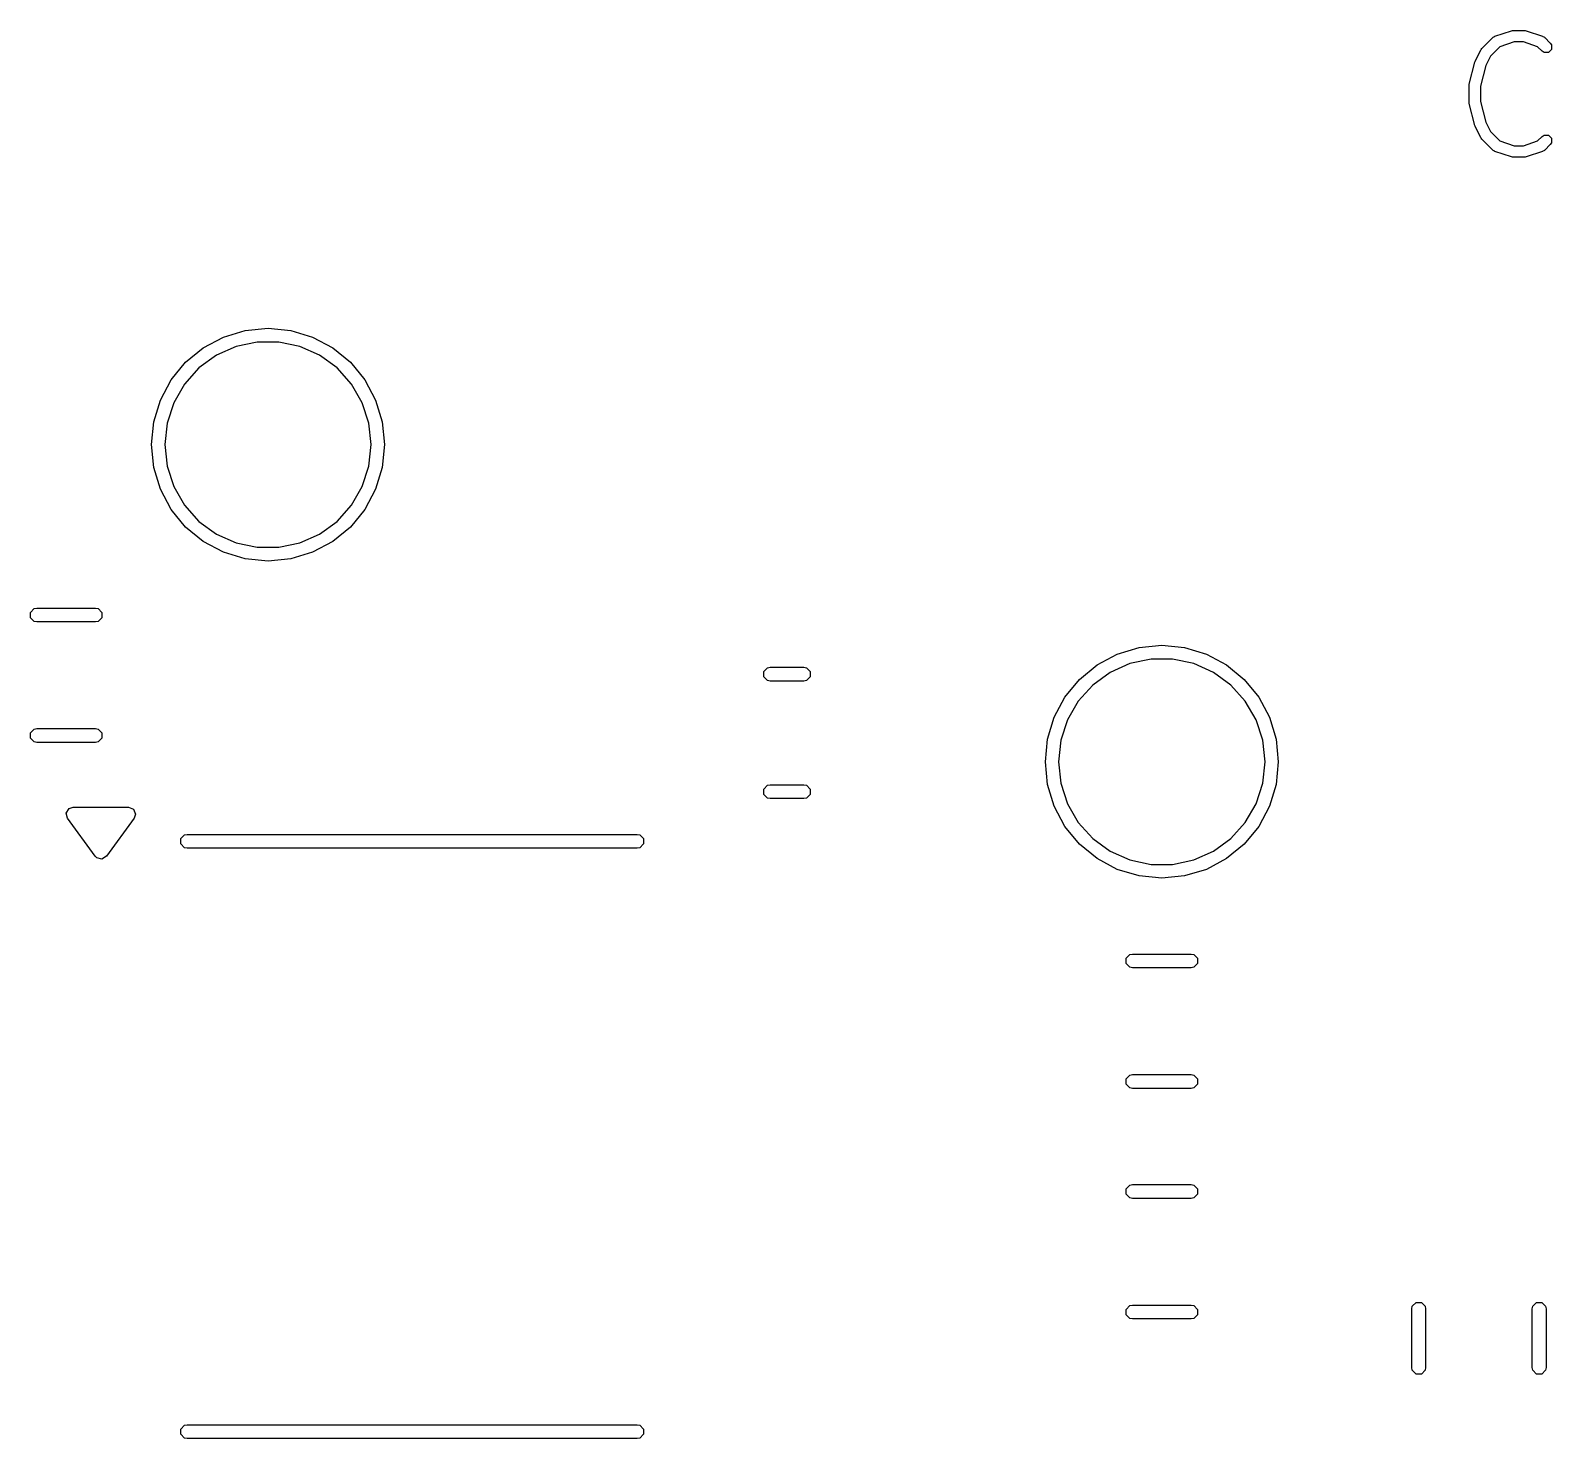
# Model space of a CAD drawing. Extents: x 124.3 to 206.9, y -106.4 to -79.3.
# Drawn here: x 177.69 to 190.88, y -91.62 to -79.41 of the extents above; entities that cross this region are included whole.
import ezdxf

# ---------------------------------------------------------------- set-up
doc = ezdxf.new("R2010")
doc.units = 0
doc.layers.add('BLACK', color=7, linetype='CONTINUOUS')

msp = doc.modelspace()

# ---------------------------------------------------------------- linework, layer by layer
at = {"layer": 'BLACK', "linetype": 'CONTINUOUS'}
for p, q in [((190.274169, -79.564921), (190.369407, -79.469683)), ((190.369407, -79.469683), (190.371488, -79.468292)), ((190.371488, -79.468292), (190.372002, -79.467265)), ((190.372002, -79.467265), (190.378967, -79.463294)), ((190.378967, -79.463294), (190.385628, -79.458844)), ((190.385628, -79.458844), (190.386776, -79.458844)), ((190.386776, -79.458844), (190.388951, -79.457604)), ((190.388951, -79.457604), (190.531807, -79.409985)), ((190.555732, -79.507419), (190.43177, -79.548739)), ((190.531807, -79.409985), (190.539757, -79.408982)), ((190.539757, -79.408982), (190.547619, -79.407419)), ((190.547619, -79.407419), (190.642857, -79.407419)), ((190.634744, -79.507419), (190.555732, -79.507419)), ((190.758705, -79.548739), (190.634744, -79.507419)), ((190.642857, -79.407419), (190.650719, -79.408982)), ((190.650719, -79.408982), (190.658668, -79.409985)), ((190.658668, -79.409985), (190.801525, -79.457604)), ((190.801525, -79.457604), (190.8037, -79.458844)), ((190.8037, -79.458844), (190.804848, -79.458844)), ((190.804848, -79.458844), (190.811512, -79.463297)), ((190.811512, -79.463297), (190.818473, -79.467265)), ((190.818473, -79.467265), (190.818986, -79.468291)), ((190.818986, -79.468291), (190.821069, -79.469683)), ((190.821069, -79.469683), (190.868688, -79.517301)), ((190.868688, -79.517301), (190.879527, -79.533522)), ((190.879527, -79.533522), (190.879527, -79.571791)), ((190.217184, -79.673153), (190.264802, -79.577916)), ((190.264802, -79.577916), (190.269717, -79.571582)), ((190.269717, -79.571582), (190.274169, -79.564921)), ((190.350617, -79.629893), (190.309081, -79.712965)), ((190.43177, -79.548739), (190.350617, -79.629893)), ((190.797977, -79.588012), (190.758705, -79.548739)), ((190.814198, -79.598851), (190.797977, -79.588012)), ((190.852467, -79.598851), (190.814198, -79.598851)), ((190.879527, -79.571791), (190.852467, -79.598851)), ((190.165779, -79.873863), (190.213398, -79.683387)), ((190.213398, -79.683387), (190.215737, -79.678434)), ((190.215737, -79.678434), (190.217184, -79.673153)), ((190.309081, -79.712965), (190.264286, -79.892145)), ((190.164286, -79.88599), (190.165481, -79.87998)), ((190.164286, -80.028847), (190.164286, -79.88599)), ((190.165481, -79.87998), (190.165779, -79.873863)), ((190.264286, -79.892145), (190.264286, -80.022692)), ((190.165481, -80.034856), (190.164286, -80.028847)), ((190.165779, -80.040974), (190.165481, -80.034856)), ((190.213398, -80.23145), (190.165779, -80.040974)), ((190.264286, -80.022692), (190.309081, -80.201872)), ((190.215737, -80.236402), (190.213398, -80.23145)), ((190.217184, -80.241684), (190.215737, -80.236402)), ((190.264802, -80.336921), (190.217184, -80.241684)), ((190.309081, -80.201872), (190.350616, -80.284942)), ((190.350616, -80.284942), (190.431772, -80.366099)), ((190.797977, -80.326825), (190.814198, -80.315986)), ((190.814198, -80.315986), (190.852467, -80.315986)), ((190.852467, -80.315986), (190.879527, -80.343045)), ((190.269713, -80.343249), (190.264802, -80.336921)), ((190.274168, -80.349916), (190.269713, -80.343249)), ((190.369407, -80.445155), (190.274168, -80.349916)), ((190.371488, -80.446545), (190.369407, -80.445155)), ((190.372002, -80.447573), (190.371488, -80.446545)), ((190.378967, -80.451543), (190.372002, -80.447573)), ((190.385628, -80.455994), (190.378967, -80.451543)), ((190.386776, -80.455994), (190.385628, -80.455994)), ((190.388951, -80.457234), (190.386776, -80.455994)), ((190.431772, -80.366099), (190.555732, -80.407419)), ((190.555732, -80.407419), (190.634744, -80.407419)), ((190.634744, -80.407419), (190.758704, -80.366098)), ((190.758704, -80.366098), (190.797977, -80.326825)), ((190.8037, -80.455994), (190.801525, -80.457234)), ((190.804849, -80.455994), (190.8037, -80.455994)), ((190.811519, -80.451536), (190.804849, -80.455994)), ((190.818473, -80.447573), (190.811519, -80.451536)), ((190.818985, -80.446547), (190.818473, -80.447573)), ((190.82107, -80.445155), (190.818985, -80.446547)), ((190.868689, -80.397535), (190.82107, -80.445155)), ((190.879527, -80.381314), (190.868689, -80.397535)), ((190.879527, -80.343045), (190.879527, -80.381314)), ((190.531807, -80.504853), (190.388951, -80.457234)), ((190.539757, -80.505855), (190.531807, -80.504853)), ((190.547619, -80.507419), (190.539757, -80.505855)), ((190.642857, -80.507419), (190.547619, -80.507419)), ((190.650719, -80.505855), (190.642857, -80.507419)), ((190.658668, -80.504853), (190.650719, -80.505855)), ((190.801525, -80.457234), (190.658668, -80.504853)), ((179.36349, -82.066882), (179.552959, -82.009407)), ((179.552959, -82.009407), (179.75, -81.99)), ((179.75, -81.99), (179.947041, -82.009407)), ((179.947041, -82.009407), (180.13651, -82.066882)), ((179.035822, -82.285822), (179.188874, -82.160216)), ((179.188874, -82.160216), (179.36349, -82.066882)), ((179.47346, -82.148898), (179.302549, -82.224992)), ((179.656457, -82.11), (179.47346, -82.148898)), ((179.843543, -82.11), (179.656457, -82.11)), ((180.02654, -82.148898), (179.843543, -82.11)), ((180.197451, -82.224992), (180.02654, -82.148898)), ((180.13651, -82.066882), (180.311126, -82.160216)), ((180.311126, -82.160216), (180.464178, -82.285822)), ((178.910216, -82.438874), (179.035822, -82.285822)), ((179.302549, -82.224992), (179.151194, -82.334958)), ((180.348806, -82.334958), (180.197451, -82.224992)), ((180.464178, -82.285822), (180.589784, -82.438874)), ((179.151194, -82.334958), (179.026009, -82.47399)), ((180.473991, -82.47399), (180.348806, -82.334958)), ((178.816882, -82.61349), (178.910216, -82.438874)), ((179.026009, -82.47399), (178.932466, -82.636011)), ((180.567534, -82.636011), (180.473991, -82.47399)), ((180.589784, -82.438874), (180.683118, -82.61349)), ((178.759407, -82.802959), (178.816882, -82.61349)), ((178.932466, -82.636011), (178.874654, -82.813939)), ((180.625346, -82.813939), (180.567534, -82.636011)), ((180.683118, -82.61349), (180.740593, -82.802959)), ((178.74, -83), (178.759407, -82.802959)), ((178.874654, -82.813939), (178.855098, -83)), ((180.644902, -83), (180.625346, -82.813939)), ((180.740593, -82.802959), (180.76, -83)), ((178.759407, -83.197041), (178.74, -83)), ((178.855098, -83), (178.874654, -83.186061)), ((180.625346, -83.186061), (180.644902, -83)), ((180.76, -83), (180.740593, -83.197041)), ((178.816882, -83.38651), (178.759407, -83.197041)), ((178.874654, -83.186061), (178.932466, -83.363989)), ((180.567534, -83.363989), (180.625346, -83.186061)), ((180.740593, -83.197041), (180.683118, -83.38651)), ((178.910216, -83.561126), (178.816882, -83.38651)), ((178.932466, -83.363989), (179.026009, -83.52601)), ((180.473991, -83.52601), (180.567534, -83.363989)), ((180.683118, -83.38651), (180.589784, -83.561126)), ((179.035822, -83.714178), (178.910216, -83.561126)), ((179.026009, -83.52601), (179.151194, -83.665042)), ((180.348806, -83.665042), (180.473991, -83.52601)), ((180.589784, -83.561126), (180.464178, -83.714178)), ((179.188874, -83.839784), (179.035822, -83.714178)), ((179.151194, -83.665042), (179.302549, -83.775008)), ((180.197451, -83.775008), (180.348806, -83.665042)), ((180.464178, -83.714178), (180.311126, -83.839784)), ((179.36349, -83.933118), (179.188874, -83.839784)), ((179.302549, -83.775008), (179.47346, -83.851102)), ((179.47346, -83.851102), (179.656457, -83.89)), ((179.843543, -83.89), (180.02654, -83.851102)), ((180.02654, -83.851102), (180.197451, -83.775008)), ((180.311126, -83.839784), (180.13651, -83.933118)), ((179.552959, -83.990593), (179.36349, -83.933118)), ((179.75, -84.01), (179.552959, -83.990593)), ((179.656457, -83.89), (179.843543, -83.89)), ((179.947041, -83.990593), (179.75, -84.01)), ((180.13651, -83.933118), (179.947041, -83.990593)), ((177.689843, -84.454539), (177.722315, -84.422067)), ((177.689843, -84.500461), (177.689843, -84.454539)), ((177.722315, -84.532933), (177.689843, -84.500461)), ((177.722315, -84.422067), (177.745276, -84.4175)), ((177.745276, -84.5375), (177.722315, -84.532933)), ((177.745276, -84.4175), (178.254724, -84.4175)), ((178.254724, -84.5375), (177.745276, -84.5375)), ((178.254724, -84.4175), (178.277685, -84.422067)), ((178.277685, -84.532933), (178.254724, -84.5375)), ((178.277685, -84.422067), (178.310157, -84.454539)), ((178.310157, -84.500461), (178.277685, -84.532933)), ((178.310157, -84.454539), (178.310157, -84.500461)), ((187.11349, -84.816882), (187.302959, -84.759407)), ((187.302959, -84.759407), (187.5, -84.74)), ((187.5, -84.74), (187.697041, -84.759407)), ((187.697041, -84.759407), (187.88651, -84.816882)), ((184.0483, -84.967039), (184.080772, -84.934567)), ((184.080772, -84.934567), (184.103733, -84.93)), ((184.103733, -84.93), (184.396267, -84.93)), ((184.396267, -84.93), (184.419228, -84.934567)), ((184.419228, -84.934567), (184.4517, -84.967039)), ((186.785822, -85.035822), (186.938874, -84.910216)), ((186.938874, -84.910216), (187.11349, -84.816882)), ((187.22346, -84.898898), (187.052549, -84.974992)), ((187.406457, -84.86), (187.22346, -84.898898)), ((187.593543, -84.86), (187.406457, -84.86)), ((187.77654, -84.898898), (187.593543, -84.86)), ((187.947451, -84.974992), (187.77654, -84.898898)), ((187.88651, -84.816882), (188.061126, -84.910216)), ((188.061126, -84.910216), (188.214178, -85.035822)), ((184.0483, -85.012961), (184.0483, -84.967039)), ((184.080772, -85.045433), (184.0483, -85.012961)), ((184.103733, -85.05), (184.080772, -85.045433)), ((184.396267, -85.05), (184.103733, -85.05)), ((184.419228, -85.045433), (184.396267, -85.05)), ((184.4517, -85.012961), (184.419228, -85.045433)), ((184.4517, -84.967039), (184.4517, -85.012961)), ((186.660216, -85.188874), (186.785822, -85.035822)), ((187.052549, -84.974992), (186.901194, -85.084958)), ((188.098806, -85.084958), (187.947451, -84.974992)), ((188.214178, -85.035822), (188.339784, -85.188874)), ((186.566882, -85.36349), (186.660216, -85.188874)), ((186.901194, -85.084958), (186.776009, -85.22399)), ((188.223991, -85.22399), (188.098806, -85.084958)), ((188.339784, -85.188874), (188.433118, -85.36349)), ((186.776009, -85.22399), (186.682466, -85.386011)), ((188.317534, -85.386011), (188.223991, -85.22399)), ((177.689843, -85.499539), (177.722315, -85.467067)), ((177.722315, -85.467067), (177.745276, -85.4625)), ((177.745276, -85.4625), (178.254724, -85.4625)), ((178.254724, -85.4625), (178.277685, -85.467067)), ((178.277685, -85.467067), (178.310157, -85.499539)), ((186.509407, -85.552959), (186.566882, -85.36349)), ((186.682466, -85.386011), (186.624654, -85.563939)), ((188.375346, -85.563939), (188.317534, -85.386011)), ((188.433118, -85.36349), (188.490593, -85.552959)), ((177.689843, -85.545461), (177.689843, -85.499539)), ((177.722315, -85.577933), (177.689843, -85.545461)), ((177.745276, -85.5825), (177.722315, -85.577933)), ((178.254724, -85.5825), (177.745276, -85.5825)), ((178.277685, -85.577933), (178.254724, -85.5825)), ((178.310157, -85.545461), (178.277685, -85.577933)), ((178.310157, -85.499539), (178.310157, -85.545461)), ((186.49, -85.75), (186.509407, -85.552959)), ((186.624654, -85.563939), (186.605098, -85.75)), ((188.394902, -85.75), (188.375346, -85.563939)), ((188.490593, -85.552959), (188.51, -85.75)), ((186.509407, -85.947041), (186.49, -85.75)), ((186.605098, -85.75), (186.624654, -85.936061)), ((188.375346, -85.936061), (188.394902, -85.75)), ((188.51, -85.75), (188.490593, -85.947041)), ((184.0483, -85.987039), (184.080772, -85.954567)), ((184.0483, -86.032961), (184.0483, -85.987039)), ((184.080772, -85.954567), (184.103733, -85.95)), ((184.103733, -85.95), (184.396267, -85.95)), ((184.396267, -85.95), (184.419228, -85.954567)), ((184.419228, -85.954567), (184.4517, -85.987039)), ((184.4517, -85.987039), (184.4517, -86.032961)), ((186.566882, -86.13651), (186.509407, -85.947041)), ((186.624654, -85.936061), (186.682466, -86.113989)), ((188.317534, -86.113989), (188.375346, -85.936061)), ((188.490593, -85.947041), (188.433118, -86.13651)), ((184.080772, -86.065433), (184.0483, -86.032961)), ((184.103733, -86.07), (184.080772, -86.065433)), ((184.396267, -86.07), (184.103733, -86.07)), ((184.419228, -86.065433), (184.396267, -86.07)), ((184.4517, -86.032961), (184.419228, -86.065433)), ((186.682466, -86.113989), (186.776009, -86.27601)), ((188.223991, -86.27601), (188.317534, -86.113989)), ((178.000734, -86.195642), (178.02471, -86.156476)), ((178.011476, -86.24029), (178.000734, -86.195642)), ((178.251476, -86.57029), (178.011476, -86.24029)), ((178.02471, -86.156476), (178.06, -86.145)), ((178.06, -86.145), (178.54, -86.145)), ((178.588524, -86.24029), (178.348524, -86.57029)), ((178.54, -86.145), (178.582426, -86.162574)), ((178.582426, -86.162574), (178.6, -86.205)), ((178.6, -86.205), (178.588524, -86.24029)), ((186.660216, -86.311126), (186.566882, -86.13651)), ((188.433118, -86.13651), (188.339784, -86.311126)), ((178.994567, -86.417039), (179.027039, -86.384567)), ((179.027039, -86.384567), (179.05, -86.38)), ((179.05, -86.38), (181, -86.38)), ((181, -86.38), (182.95, -86.38)), ((182.95, -86.38), (182.972961, -86.384567)), ((182.972961, -86.384567), (183.005433, -86.417039)), ((186.785822, -86.464178), (186.660216, -86.311126)), ((186.776009, -86.27601), (186.901194, -86.415042)), ((188.098806, -86.415042), (188.223991, -86.27601)), ((188.339784, -86.311126), (188.214178, -86.464178)), ((178.994567, -86.462961), (178.994567, -86.417039)), ((179.027039, -86.495433), (178.994567, -86.462961)), ((179.05, -86.5), (179.027039, -86.495433)), ((181, -86.5), (179.05, -86.5)), ((182.95, -86.5), (181, -86.5)), ((182.972961, -86.495433), (182.95, -86.5)), ((183.005433, -86.462961), (182.972961, -86.495433)), ((183.005433, -86.417039), (183.005433, -86.462961)), ((186.938874, -86.589784), (186.785822, -86.464178)), ((186.901194, -86.415042), (187.052549, -86.525008)), ((187.947451, -86.525008), (188.098806, -86.415042)), ((188.214178, -86.464178), (188.061126, -86.589784)), ((178.26471, -86.583524), (178.251476, -86.57029)), ((178.309358, -86.594266), (178.26471, -86.583524)), ((178.348524, -86.57029), (178.309358, -86.594266)), ((187.11349, -86.683118), (186.938874, -86.589784)), ((187.052549, -86.525008), (187.22346, -86.601102)), ((187.22346, -86.601102), (187.406457, -86.64)), ((187.406457, -86.64), (187.593543, -86.64)), ((187.593543, -86.64), (187.77654, -86.601102)), ((187.77654, -86.601102), (187.947451, -86.525008)), ((188.061126, -86.589784), (187.88651, -86.683118)), ((187.302959, -86.740593), (187.11349, -86.683118)), ((187.5, -86.76), (187.302959, -86.740593)), ((187.697041, -86.740593), (187.5, -86.76)), ((187.88651, -86.683118), (187.697041, -86.740593)), ((187.189843, -87.454539), (187.222315, -87.422067)), ((187.222315, -87.422067), (187.245276, -87.4175)), ((187.245276, -87.4175), (187.754724, -87.4175)), ((187.754724, -87.4175), (187.777685, -87.422067)), ((187.777685, -87.422067), (187.810157, -87.454539)), ((187.189843, -87.500461), (187.189843, -87.454539)), ((187.222315, -87.532933), (187.189843, -87.500461)), ((187.245276, -87.5375), (187.222315, -87.532933)), ((187.754724, -87.5375), (187.245276, -87.5375)), ((187.777685, -87.532933), (187.754724, -87.5375)), ((187.810157, -87.500461), (187.777685, -87.532933)), ((187.810157, -87.454539), (187.810157, -87.500461)), ((187.189843, -88.499539), (187.222315, -88.467067)), ((187.189843, -88.545461), (187.189843, -88.499539)), ((187.222315, -88.467067), (187.245276, -88.4625)), ((187.245276, -88.4625), (187.754724, -88.4625)), ((187.754724, -88.4625), (187.777685, -88.467067)), ((187.777685, -88.467067), (187.810157, -88.499539)), ((187.810157, -88.499539), (187.810157, -88.545461)), ((187.222315, -88.577933), (187.189843, -88.545461)), ((187.245276, -88.5825), (187.222315, -88.577933)), ((187.754724, -88.5825), (187.245276, -88.5825)), ((187.777685, -88.577933), (187.754724, -88.5825)), ((187.810157, -88.545461), (187.777685, -88.577933)), ((187.189843, -89.454539), (187.222315, -89.422067)), ((187.222315, -89.422067), (187.245276, -89.4175)), ((187.245276, -89.4175), (187.754724, -89.4175)), ((187.754724, -89.4175), (187.777685, -89.422067)), ((187.777685, -89.422067), (187.810157, -89.454539)), ((187.189843, -89.500461), (187.189843, -89.454539)), ((187.222315, -89.532933), (187.189843, -89.500461)), ((187.245276, -89.5375), (187.222315, -89.532933)), ((187.754724, -89.5375), (187.245276, -89.5375)), ((187.777685, -89.532933), (187.754724, -89.5375)), ((187.810157, -89.500461), (187.777685, -89.532933)), ((187.810157, -89.454539), (187.810157, -89.500461)), ((187.189843, -90.499539), (187.222315, -90.467067)), ((187.222315, -90.467067), (187.245276, -90.4625)), ((187.245276, -90.4625), (187.754724, -90.4625)), ((187.754724, -90.4625), (187.777685, -90.467067)), ((187.777685, -90.467067), (187.810157, -90.499539)), ((189.6675, -90.495276), (189.672067, -90.472315)), ((189.672067, -90.472315), (189.704539, -90.439843)), ((189.704539, -90.439843), (189.750461, -90.439843)), ((189.750461, -90.439843), (189.782933, -90.472315)), ((189.782933, -90.472315), (189.7875, -90.495276)), ((190.7125, -90.495276), (190.717067, -90.472315)), ((190.717067, -90.472315), (190.749539, -90.439843)), ((190.749539, -90.439843), (190.795461, -90.439843)), ((190.795461, -90.439843), (190.827933, -90.472315)), ((190.827933, -90.472315), (190.8325, -90.495276)), ((187.189843, -90.545461), (187.189843, -90.499539)), ((187.222315, -90.577933), (187.189843, -90.545461)), ((187.245276, -90.5825), (187.222315, -90.577933)), ((187.754724, -90.5825), (187.245276, -90.5825)), ((187.777685, -90.577933), (187.754724, -90.5825)), ((187.810157, -90.545461), (187.777685, -90.577933)), ((187.810157, -90.499539), (187.810157, -90.545461)), ((189.6675, -91.004724), (189.6675, -90.495276)), ((189.7875, -90.495276), (189.7875, -91.004724)), ((190.7125, -91.004724), (190.7125, -90.495276)), ((190.8325, -90.495276), (190.8325, -91.004724)), ((189.672067, -91.027685), (189.6675, -91.004724)), ((189.7875, -91.004724), (189.782933, -91.027685)), ((190.717067, -91.027685), (190.7125, -91.004724)), ((190.8325, -91.004724), (190.827933, -91.027685)), ((189.704539, -91.060157), (189.672067, -91.027685)), ((189.750461, -91.060157), (189.704539, -91.060157)), ((189.782933, -91.027685), (189.750461, -91.060157)), ((190.749539, -91.060157), (190.717067, -91.027685)), ((190.795461, -91.060157), (190.749539, -91.060157)), ((190.827933, -91.027685), (190.795461, -91.060157)), ((178.994567, -91.537039), (179.027039, -91.504567)), ((179.027039, -91.504567), (179.05, -91.5)), ((179.05, -91.5), (181, -91.5)), ((181, -91.5), (182.95, -91.5)), ((182.95, -91.5), (182.972961, -91.504567)), ((182.972961, -91.504567), (183.005433, -91.537039)), ((178.994567, -91.582961), (178.994567, -91.537039)), ((179.027039, -91.615433), (178.994567, -91.582961)), ((179.05, -91.62), (179.027039, -91.615433)), ((181, -91.62), (179.05, -91.62)), ((182.95, -91.62), (181, -91.62)), ((182.972961, -91.615433), (182.95, -91.62)), ((183.005433, -91.582961), (182.972961, -91.615433)), ((183.005433, -91.537039), (183.005433, -91.582961))]:
    msp.add_line(p, q, dxfattribs=at)

doc.saveas('drawing.dxf')
